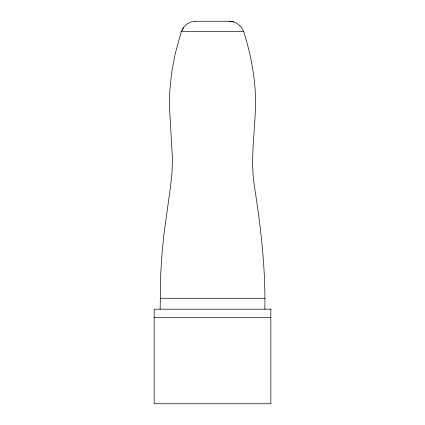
<?xml version="1.0" encoding="UTF-8"?>
<svg xmlns="http://www.w3.org/2000/svg" width="425" height="425" viewBox="0 0 425 425"><rect width="100%" height="100%" fill="white"/><g stroke="black" fill="none" stroke-linecap="round" stroke-linejoin="round"><path stroke-width="0.64" d="M264.849 309.193C265.62 267.962 260.807 226.945 254.416 186.283C249.358 154.599 257.082 122.751 255.212 90.95C253.932 70.773 249.836 50.878 243.69 31.641C241.496 25.712 235.838 21.351 229.447 21.25L233.931 21.951M195.574 21.25L191.085 21.951L186.83 24.124L183.478 27.551L181.294 31.641L175.227 53.72L171.546 73.376L169.788 90.95L169.453 106.792L172.508 159.768L171.976 172.821L170.584 186.283L164.087 233.155L162.116 252.296L160.724 273.87L160.151 309.193M181.454 31.641L183.478 27.551M195.489 21.25L229.511 21.25M181.294 31.641L243.668 31.641M160.119 298.286L264.881 298.286M154.158 317.433L270.842 317.433M270.842 309.193L154.158 309.193L154.158 403.75L270.842 403.75L270.842 309.193"/></g></svg>
